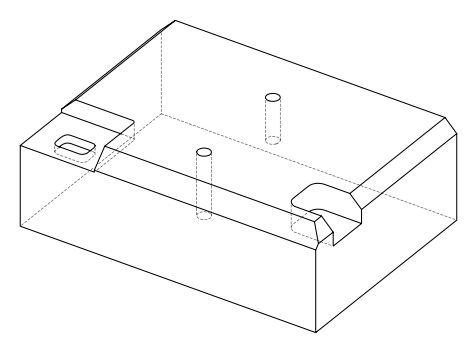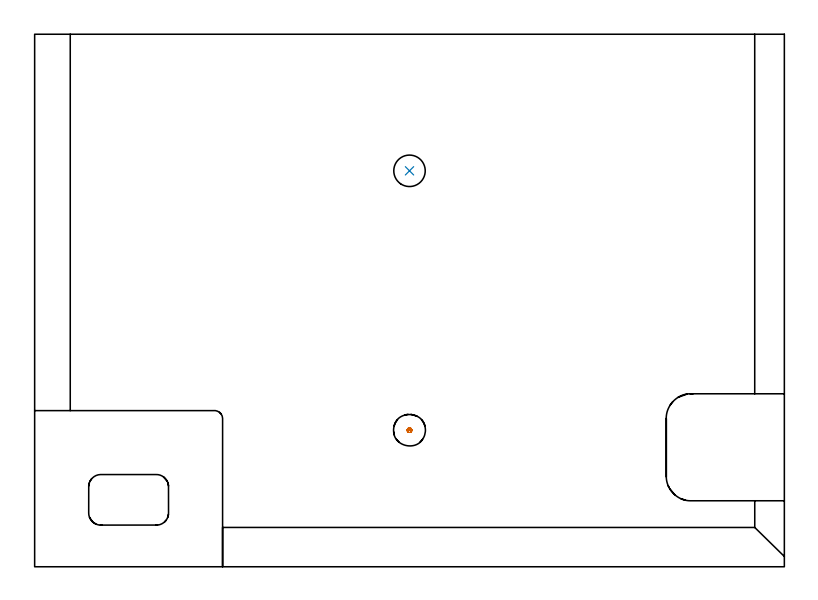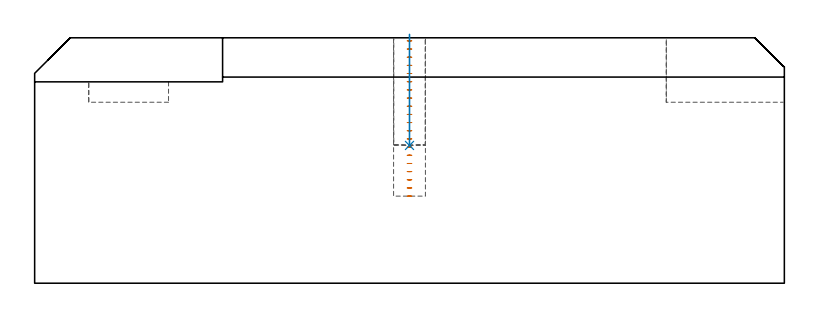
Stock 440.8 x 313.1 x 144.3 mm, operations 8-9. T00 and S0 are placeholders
(PLAN: 9 operations, 4 tool changes, 119.9 min)
(1 AREA_MILL | FG_CHAMFER_SURFACE | UGT0205_001 | 1.59 min | 6769 mm3)
(2 AREA_MILL_1 | FG_CHAMFER_SURFACE_1 | UGT0205_001 | 23.54 min | 87944 mm3)
(3 AREA_MILL_2 | FG_CHAMFER_SURFACE_2 | UGT0205_001 | 14.44 min | 50073 mm3)
(4 AREA_MILL_3 | FG_CHAMFER_SURFACE_3 | UGT0205_001 | 12.04 min | 33143 mm3)
(5 MILL_CORNER_NOTCH_RECTANGULAR | CORNER_NOTCH_RECTANGULAR | NXT0201_009 | Follow Part, ap 2, ae 75% | 54.03 min | 258710 mm3)
(6 MILL_RECTANGULAR_POCKET | POCKET_RECTANGULAR_STRAIGHT | NXT0201_011 | Follow Part, ap 3, ae 75% | 2.15 min | 16193 mm3)
(7 MILL_SLOT | SLOT_PARTIAL_RECTANGULAR | NXT0201_012 | Follow Part, ap 4, ae 75% | 10.76 min | 159781 mm3)
(8 MILL_BLIND_HOLE_FROM_SOLID_MATERIAL | STEP1POCKET | NXT0201_012 | Spiral | 1.04 min | 25567 mm3)
(9 INDEXABLE_INSERT_DRILL_BLIND_HOLE_FROM_SOLID | STEP1POCKET_1 | NXT0302_008 | 0.26 min | 16911 mm3)
(TOOL UGT0205_001 | Chamfer Mill 20 x 3 x 45 deg. | D20 FL50 Z2)
(TOOL NXT0201_009 | ENDMILL 8mm [2P460-0800-NA 1630] | D8 FL26 Z6)
(TOOL NXT0201_011 | ENDMILL 12mm [2P460-1200-NA 1630] | D12 FL38 Z6)
(TOOL NXT0201_012 | ENDMILL 16mm [2P460-1600-NA 1630] | D16 FL38 Z6)
(TOOL NXT0302_008 | Index. Insert Drill 18.5mm [880-D1850L25-05] | D18.5 PA176 FL93 Z2)
(OP 8 MILL_BLIND_HOLE_FROM_SOLID_MATERIAL)
G17 G21 G94 G90
T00 M6
G54
G17 G0 G90 X220.4 Y80.3 S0 M3
G43 Z154.3 H1
Z142.495
G94 G3 X221.075 Y80.975 R0.675 F250.
X220.4 Y81.65 R0.675
X219.05 Y80.3 R1.35
X220.4 Y81.65 R-1.35
X219.725 Y80.975 R0.675
X220.4 Y80.3 R0.675
G0 Z137.69
G3 X221.075 Y80.975 R0.675
X220.4 Y81.65 R0.675
X219.05 Y80.3 R1.35
X220.4 Y81.65 R-1.35
X219.725 Y80.975 R0.675
X220.4 Y80.3 R0.675
G0 Z132.885
G3 X221.075 Y80.975 R0.675
X220.4 Y81.65 R0.675
X219.05 Y80.3 R1.35
X220.4 Y81.65 R-1.35
X219.725 Y80.975 R0.675
X220.4 Y80.3 R0.675
G0 Z128.08
G3 X221.075 Y80.975 R0.675
X220.4 Y81.65 R0.675
X219.05 Y80.3 R1.35
X220.4 Y81.65 R-1.35
X219.725 Y80.975 R0.675
X220.4 Y80.3 R0.675
G0 Z123.275
G3 X221.075 Y80.975 R0.675
X220.4 Y81.65 R0.675
X219.05 Y80.3 R1.35
X220.4 Y81.65 R-1.35
X219.725 Y80.975 R0.675
X220.4 Y80.3 R0.675
G0 Z118.47
G3 X221.075 Y80.975 R0.675
X220.4 Y81.65 R0.675
X219.05 Y80.3 R1.35
X220.4 Y81.65 R-1.35
X219.725 Y80.975 R0.675
X220.4 Y80.3 R0.675
G0 Z113.665
G3 X221.075 Y80.975 R0.675
X220.4 Y81.65 R0.675
X219.05 Y80.3 R1.35
X220.4 Y81.65 R-1.35
X219.725 Y80.975 R0.675
X220.4 Y80.3 R0.675
G0 Z108.86
G3 X221.075 Y80.975 R0.675
X220.4 Y81.65 R0.675
X219.05 Y80.3 R1.35
X220.4 Y81.65 R-1.35
X219.725 Y80.975 R0.675
X220.4 Y80.3 R0.675
G0 Z104.055
G3 X221.075 Y80.975 R0.675
X220.4 Y81.65 R0.675
X219.05 Y80.3 R1.35
X220.4 Y81.65 R-1.35
X219.725 Y80.975 R0.675
X220.4 Y80.3 R0.675
G0 Z99.25
G3 X221.075 Y80.975 R0.675
X220.4 Y81.65 R0.675
X219.05 Y80.3 R1.35
X220.4 Y81.65 R-1.35
X219.725 Y80.975 R0.675
X220.4 Y80.3 R0.675
G0 Z94.445
G3 X221.075 Y80.975 R0.675
X220.4 Y81.65 R0.675
X219.05 Y80.3 R1.35
X220.4 Y81.65 R-1.35
X219.725 Y80.975 R0.675
X220.4 Y80.3 R0.675
G0 Z89.64
G3 X221.075 Y80.975 R0.675
X220.4 Y81.65 R0.675
X219.05 Y80.3 R1.35
X220.4 Y81.65 R-1.35
X219.725 Y80.975 R0.675
X220.4 Y80.3 R0.675
G0 Z84.835
G3 X221.075 Y80.975 R0.675
X220.4 Y81.65 R0.675
X219.05 Y80.3 R1.35
X220.4 Y81.65 R-1.35
X219.725 Y80.975 R0.675
X220.4 Y80.3 R0.675
G0 Z80.03
G3 X221.075 Y80.975 R0.675
X220.4 Y81.65 R0.675
X219.05 Y80.3 R1.35
X220.4 Y81.65 R-1.35
X219.725 Y80.975 R0.675
X220.4 Y80.3 R0.675
G0 Z75.225
G3 X221.075 Y80.975 R0.675
X220.4 Y81.65 R0.675
X219.05 Y80.3 R1.35
X220.4 Y81.65 R-1.35
X219.725 Y80.975 R0.675
X220.4 Y80.3 R0.675
G0 Z70.42
G3 X221.075 Y80.975 R0.675
X220.4 Y81.65 R0.675
X219.05 Y80.3 R1.35
X220.4 Y81.65 R-1.35
X219.725 Y80.975 R0.675
X220.4 Y80.3 R0.675
G0 Z65.615
G3 X221.075 Y80.975 R0.675
X220.4 Y81.65 R0.675
X219.05 Y80.3 R1.35
X220.4 Y81.65 R-1.35
X219.725 Y80.975 R0.675
X220.4 Y80.3 R0.675
G0 Z60.81
G3 X221.075 Y80.975 R0.675
X220.4 Y81.65 R0.675
X219.05 Y80.3 R1.35
X220.4 Y81.65 R-1.35
X219.725 Y80.975 R0.675
X220.4 Y80.3 R0.675
G0 Z56.005
G3 X221.075 Y80.975 R0.675
X220.4 Y81.65 R0.675
X219.05 Y80.3 R1.35
X220.4 Y81.65 R-1.35
X219.725 Y80.975 R0.675
X220.4 Y80.3 R0.675
G0 Z51.2
G3 X221.075 Y80.975 R0.675
X220.4 Y81.65 R0.675
X219.05 Y80.3 R1.35
X220.4 Y81.65 R-1.35
X219.725 Y80.975 R0.675
X220.4 Y80.3 R0.675
G0 Z154.3
M5
M2
(OP 9 INDEXABLE_INSERT_DRILL_BLIND_HOLE_FROM_SOLID)
G17 G21 G94 G90
T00 M6
G54
G17 G0 G90 X220.4 Y232.8 S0 M3
G43 Z154.3 H1
G94 G81 G98 Z81. F250. R146.3
G80
M5
M2
